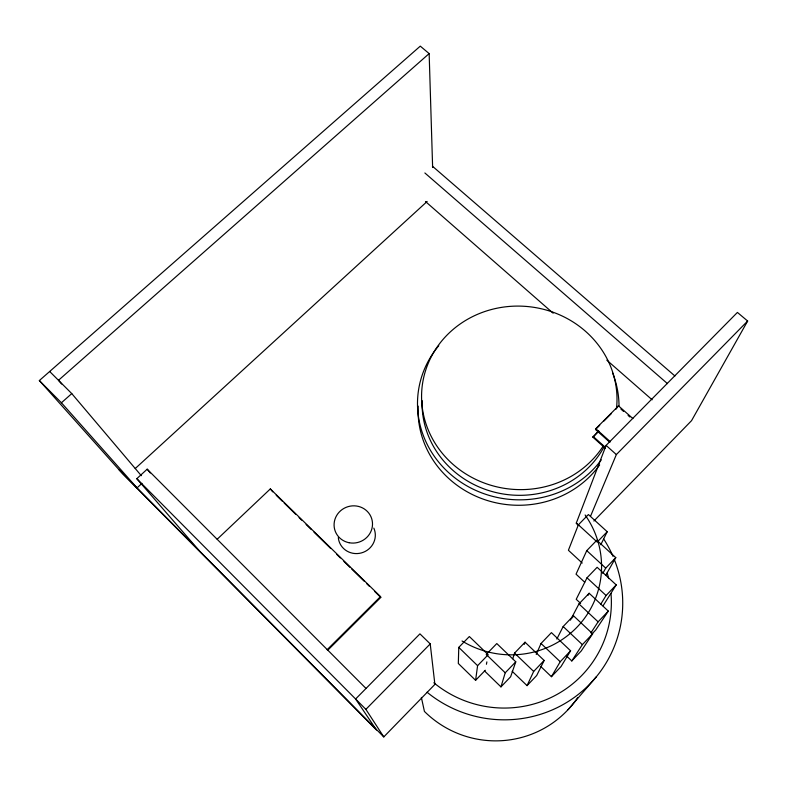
<?xml version="1.0" encoding="UTF-8"?>
<svg xmlns="http://www.w3.org/2000/svg" width="787" height="787" viewBox="0 0 787 787"><rect width="100%" height="100%" fill="white"/><g stroke="black" fill="none" stroke-linecap="round" stroke-linejoin="round"><path stroke-width="1.18" d="M475.594 680.322L477.591 665.674L488.186 654.725L469.357 636.535L458.772 647.386L458.319 663.48L475.594 680.322L485.323 670.239M486.425 664.267L486.868 661.887M484.418 670.829L500.955 686.884L505.224 672.796L515.77 661.818L496.794 643.559L486.248 654.45L505.224 672.796M512.77 658.689L514.57 653.102L525.037 642.212L544.142 660.46L536.675 675.531L527.054 685.634L512.17 671.281M515.77 661.818L510.635 676.771L500.955 686.884M605.203 448.206L592.886 437.178L598.297 431.237M609.866 442.333L595.513 429.515L595.779 428.738L618.513 405.866L632.896 418.556M524.26 644.415L525.037 642.212M618.513 405.866L615.68 409.22M578.789 525.559A108.734 106.737 20.6 0 0 576.261 523.158L606.088 445.393L737.409 312.429L747.65 321.027L691.557 420.642L593.89 521.014M600.786 544.742L607.21 531.717L588.401 514.55L578.386 524.811L568.401 550.27L582.213 563.049M590.565 516.144L616.359 454.571L747.65 321.027M536.242 654.41L541.033 643.471L551.421 632.63L570.595 650.8L560.983 666.628L551.421 676.702L540.885 666.609M605.685 575.405L615.778 557.629L596.821 540.246L586.758 550.634L576.045 574.166L584.741 582.242M527.054 685.634L533.665 671.439L544.142 660.46M603.039 605.842L616.211 584.898L597.126 567.289L587.004 577.806L576.212 599.291L580.58 603.373M556.842 639.034L563.167 626.521L573.467 615.759L592.66 633.791L581.268 650.947L571.795 660.952L566.522 655.945M570.437 620.146L578.947 603.914L589.148 593.26L608.312 611.096L595.7 630.023L591.785 634.155M572.375 617.825L573.467 615.759M587.987 595.395L589.148 593.26M602.803 573.398L605.724 568.106L615.778 557.629M551.421 676.702L560.216 661.729L570.595 650.8M600.52 604.564L606.088 595.513L616.211 584.898M571.795 660.952L582.37 644.642L592.66 633.791M590.899 632.896L598.11 621.838L608.312 611.096M568.047 709.687L596.497 676.574M607.21 531.717L597.195 542.066L578.386 524.811M118.867 469.564L383.781 736.917L434.886 684.395L430.223 643.904L419.943 633.86L355.606 699.004L376.501 730.011L122.634 473.774L39.35 380.554L420.278 46.138L429.151 53.595L432.634 167.483M383.781 736.917L365.886 709.353L430.223 643.904M595.513 429.515L599.714 425.285M603.914 421.065L611.479 413.45M592.886 437.178L598.887 431.138M327.126 649.698L380.524 596.576L270.334 488.914L217.173 539.252M327.648 650.328L380.78 597.441L380.524 596.576M141.965 483.366L137.036 487.901L61.416 402.767L39.35 380.554M198.826 550.251L136.81 478.693L147.189 469.18L366.024 688.458M135.236 468.531L427.144 201.462M61.416 402.767L71.765 393.598L141.306 475.682M429.151 53.595L58.484 380.298L61.642 384.007M432.407 166.175L674.902 375.97M424.872 172.973L667.465 383.623M425.482 201.521L553.153 313.206M606.816 360.151L652.148 399.806M620.894 409.063L623.589 411.434M628.075 415.398L629.866 416.982M595.779 428.738L610.171 441.566M606.088 445.393L616.359 454.571M593.142 436.431L605.488 447.469M576.261 523.158L578.72 525.421M586.758 550.634L605.724 568.106M587.004 577.806L606.088 595.513M578.947 603.914L598.11 621.838M563.167 626.521L582.37 644.642M541.033 643.471L560.216 661.729M514.57 653.102L533.665 671.439M458.772 647.386L477.591 665.674M272.715 491.845L270.334 488.914M276.227 495.279L282.376 501.289M284.137 503.011L295.558 514.167M299.07 517.6L301.706 520.177M306.104 524.467L311.377 529.621M314.013 532.199L330.707 548.509M336.856 554.52L340.368 557.953M343.88 561.387L350.028 567.397M351.789 569.109L364.086 581.131M366.722 583.708L369.359 586.285M374.632 591.431L380.78 597.441M49.679 371.484L71.765 393.598M136.81 478.693L365.886 709.353M147.189 469.18L150.297 472.987M421.37 697.42L424.419 711.418A100.303 99.152 33.5 0 0 577.638 697.695M373.835 528.116A18.622 17.963 -18.8 0 1 361.302 552.946A18.622 17.963 -18.8 0 1 338.292 537.58M585.105 514.964A91.813 89.443 15.7 0 1 576.615 627.573A91.813 89.443 15.7 0 1 462.038 640.982M603.963 447.065A96.26 90.407 6.7 0 1 494.285 492.131A96.26 90.407 6.7 0 1 422.117 400.573M603.55 445.491A97.795 91.686 6.6 0 1 441.999 452.938A97.795 91.686 6.6 0 1 492.544 309.232A97.795 91.686 6.6 0 1 616.477 408.728M599.635 464.969A99.29 93.407 6.8 0 1 486.169 500.138A99.29 93.407 6.8 0 1 418.153 406.112M601.307 459.854A100.844 94.715 6.7 0 1 458.732 480.709A100.844 94.715 6.7 0 1 438.762 345.7M612.611 373.038A100.844 94.715 6.7 0 1 619.025 406.417M611.007 593.555A108.734 106.737 20.6 0 1 553.143 696.485A108.734 106.737 20.6 0 1 433.834 682.762M607.2 572.946A108.734 106.737 20.6 0 1 608.666 578.583M614.254 559.37A120.096 117.893 20.6 0 1 573.684 697.862A120.096 117.893 20.6 0 1 427.075 692.235M603.629 538.879A120.096 117.893 20.6 0 1 612.984 556.32M349.084 542.725A19.291 18.563 -18.2 0 0 371.641 518.505A19.291 18.563 -18.2 0 0 339.158 512.15A19.291 18.563 -18.2 0 0 349.084 542.725"/></g></svg>
